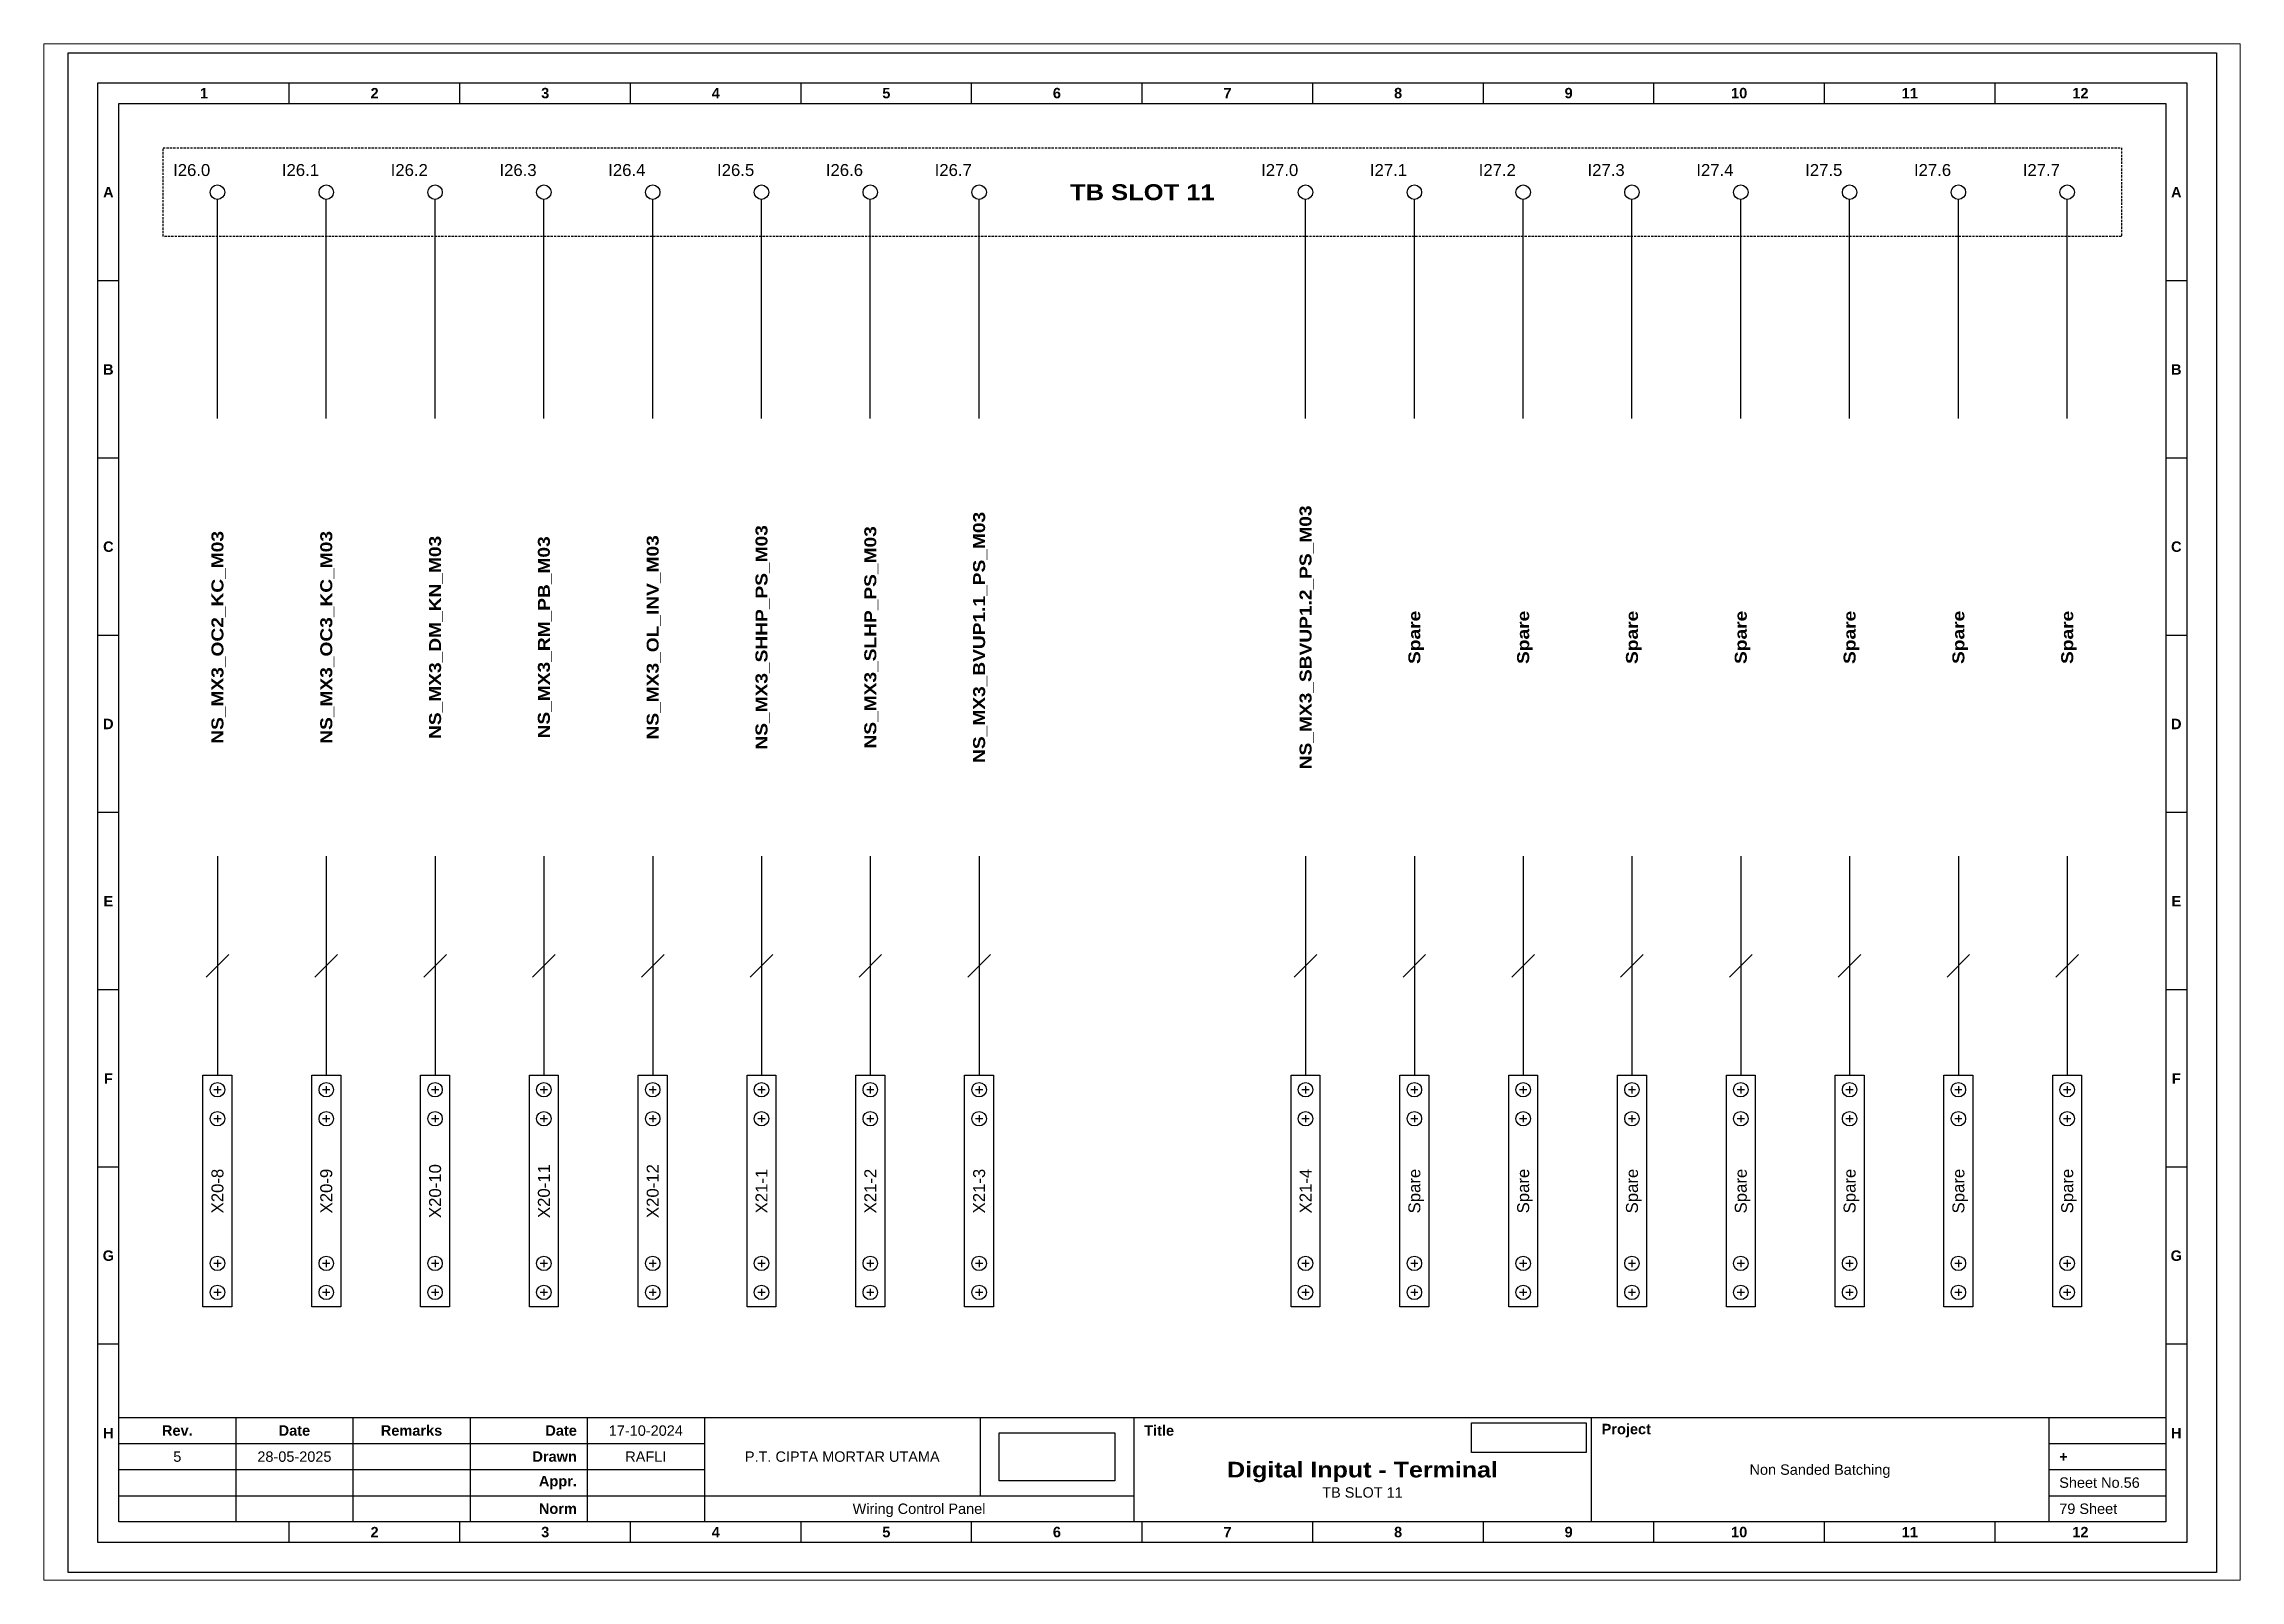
# Paper-space layout 'TB SLOT 11' of a CAD drawing. Header units: millimetres. Extents: x 0 to 821, y 0 to 574.
# The model-space entities are those that its viewports show. They can reach past a viewport. Long polylines and large blocks are cut down to what shows.
import ezdxf
from ezdxf.enums import TextEntityAlignment as Align

# ---------------------------------------------------------------- set-up
doc = ezdxf.new("R2010")
doc.units = ezdxf.units.MM
doc.linetypes.add('HIDDEN', pattern=[9.525, 6.35, -3.175])
doc.layers.add('MU Project Line', color=7, linetype='Continuous', true_color=0xfefefe)
doc.styles.add('Bold', font='ariblk.ttf', dxfattribs={"height": 25.4})
doc.styles.get("Standard").update_dxf_attribs({"font": 'arial.ttf'})
picture_1 = doc.add_image_def('image1.png', size_in_pixel=(2048, 847))
picture_2 = doc.add_image_def('image2.png', size_in_pixel=(2092, 542))

# ---------------------------------------------------------------- blocks, each defined once
blk = doc.blocks.new('KOP MU PROJECT')
at = {"color": 6, "ltscale": 50}
for p, q in [((27.74, 184.05), (27.74, 186.66)), ((49.13, 184.05), (49.13, 186.66)), ((70.51, 184.05), (70.51, 186.66)), ((91.89, 184.05), (91.89, 186.66)), ((113.27, 184.05), (113.27, 186.66)), ((134.66, 184.05), (134.66, 186.66)), ((156.04, 184.05), (156.04, 186.66)), ((177.42, 184.05), (177.42, 186.66)), ((198.8, 184.05), (198.8, 186.66)), ((220.19, 184.05), (220.19, 186.66)), ((241.57, 184.05), (241.57, 186.66)), ((6.36, 161.84), (3.75, 161.84)), ((265.59, 161.84), (262.98, 161.84)), ((6.36, 139.63), (3.75, 139.63)), ((265.59, 139.63), (262.98, 139.63)), ((6.36, 117.42), (3.75, 117.42)), ((265.59, 117.42), (262.98, 117.42)), ((6.36, 95.22), (3.75, 95.22)), ((265.59, 95.22), (262.98, 95.22)), ((6.36, 73.01), (3.75, 73.01)), ((265.59, 73.01), (262.98, 73.01)), ((6.36, 50.8), (3.75, 50.8)), ((265.59, 50.8), (262.98, 50.8)), ((6.36, 28.59), (3.75, 28.59)), ((265.59, 28.59), (262.98, 28.59)), ((27.74, 3.75), (27.74, 6.36)), ((49.13, 3.75), (49.13, 6.36)), ((70.51, 3.75), (70.51, 6.36)), ((91.89, 3.75), (91.89, 6.36)), ((113.27, 3.75), (113.27, 6.36)), ((134.66, 3.75), (134.66, 6.36)), ((156.04, 3.75), (156.04, 6.36)), ((177.42, 3.75), (177.42, 6.36)), ((198.8, 3.75), (198.8, 6.36)), ((220.19, 3.75), (220.19, 6.36)), ((241.57, 3.75), (241.57, 6.36))]:
    blk.add_line(p, q, dxfattribs=at)
at = {"ltscale": 50}
for p, q in [((6.36, 19.41), (262.98, 19.41)), ((21.04, 19.41), (21.04, 6.36)), ((35.72, 19.41), (35.72, 6.36)), ((50.41, 19.41), (50.41, 6.36)), ((65.09, 19.41), (65.09, 6.36)), ((79.77, 19.41), (79.77, 6.36)), ((114.35, 19.41), (114.35, 9.62)), ((133.6, 19.41), (133.6, 6.36)), ((190.95, 19.41), (190.95, 6.36)), ((248.3, 19.41), (248.3, 6.36)), ((6.36, 16.15), (79.77, 16.15)), ((248.3, 16.15), (262.98, 16.15)), ((6.36, 12.89), (79.77, 12.89)), ((248.3, 12.89), (262.98, 12.89)), ((6.36, 9.62), (133.6, 9.62)), ((248.3, 9.62), (262.98, 9.62))]:
    blk.add_line(p, q, dxfattribs=at)
at = {"color": 1, "ltscale": 50}
blk.add_lwpolyline([(269.34, 0), (0, 0), (0, 190.41), (269.34, 190.41)], close=True, dxfattribs=at)
at = {"color": 6, "ltscale": 50}
for points in [[(265.59, 3.75), (3.75, 3.75), (3.75, 186.66), (265.59, 186.66)], [(262.98, 6.36), (6.36, 6.36), (6.36, 184.05), (262.98, 184.05)]]:
    blk.add_lwpolyline(points, close=True, dxfattribs=at)
at = {"ltscale": 50, "char_height": 1.305, "attachment_point": 4}
for s, width, heights, insert in [('\\pxqc;{\\fArial|b1|i0|c0|p34;1}', 21.3825, [2.51], (6.36, 185.36)), ('\\pxqc;{\\fArial|b1|i0|c0|p34;2}', 21.3825, [2.51], (27.74, 185.36)), ('\\pxqc;{\\fArial|b1|i0|c0|p34;3}', 21.3825, [2.51], (49.13, 185.36)), ('\\pxqc;{\\fArial|b1|i0|c0|p34;4}', 21.3825, [2.51], (70.51, 185.36)), ('\\pxqc;{\\fArial|b1|i0|c0|p34;5}', 21.3825, [2.51], (91.89, 185.36)), ('\\pxqc;{\\fArial|b1|i0|c0|p34;6}', 21.3825, [2.51], (113.27, 185.36)), ('\\pxqc;{\\fArial|b1|i0|c0|p34;7}', 21.3825, [2.51], (134.66, 185.36)), ('\\pxqc;{\\fArial|b1|i0|c0|p34;8}', 21.3825, [2.51], (156.04, 185.36)), ('\\pxqc;{\\fArial|b1|i0|c0|p34;9}', 21.3825, [2.51], (177.42, 185.36)), ('\\pxqc;{\\fArial|b1|i0|c0|p34;10}', 21.3825, [2.51], (198.8, 185.36)), ('\\pxqc;{\\fArial|b1|i0|c0|p34;11}', 21.3825, [2.51], (220.19, 185.36)), ('\\pxqc;{\\fArial|b1|i0|c0|p34;12}', 21.3825, [2.51], (241.57, 185.36)), ('\\pxqc;{\\fArial|b1|i0|c0|p34;A}', 2.61, [2.51], (3.75, 172.95)), ('\\pxqc;{\\fArial|b1|i0|c0|p34;A}', 2.61, [2.51], (262.98, 172.95)), ('\\pxqc;{\\fArial|b1|i0|c0|p34;B}', 2.61, [2.51], (3.75, 150.74)), ('\\pxqc;{\\fArial|b1|i0|c0|p34;B}', 2.61, [2.51], (262.98, 150.74)), ('\\pxqc;{\\fArial|b1|i0|c0|p34;C}', 2.61, [2.51], (3.75, 128.53)), ('\\pxqc;{\\fArial|b1|i0|c0|p34;C}', 2.61, [2.51], (262.98, 128.53)), ('\\pxqc;{\\fArial|b1|i0|c0|p34;D}', 2.61, [2.51], (3.75, 106.32)), ('\\pxqc;{\\fArial|b1|i0|c0|p34;D}', 2.61, [2.51], (262.98, 106.32)), ('\\pxqc;{\\fArial|b1|i0|c0|p34;E}', 2.61, [2.51], (3.75, 84.11)), ('\\pxqc;{\\fArial|b1|i0|c0|p34;E}', 2.61, [2.51], (262.98, 84.11)), ('\\pxqc;{\\fArial|b1|i0|c0|p34;F}', 2.61, [2.51], (3.75, 61.9)), ('\\pxqc;{\\fArial|b1|i0|c0|p34;F}', 2.61, [2.51], (262.98, 61.9)), ('\\pxqc;{\\fArial|b1|i0|c0|p34;G}', 2.61, [2.51], (3.75, 39.69)), ('\\pxqc;{\\fArial|b1|i0|c0|p34;G}', 2.61, [2.51], (262.98, 39.69)), ('\\pxqc;{\\fArial|b1|i0|c0|p34;H}', 2.61, [2.51], (3.75, 17.47)), ('\\pxqc;{\\fArial|b1|i0|c0|p34;Rev.}', 14.6811, [2.88], (6.36, 17.78)), ('\\pxqc;{\\fArial|b1|i0|c0|p34;Date}', 14.6811, [2.88], (21.04, 17.78)), ('\\pxqc;{\\fArial|b1|i0|c0|p34;Remarks}', 14.6811, [2.88], (35.72, 17.78)), ('\\pxqr;{\\fArial|b1|i0|c0|p34;Date}', 13.3761, [2.88], (50.41, 17.78)), ('\\pxql;{\\fArial|b1|i0|c0|p34;Title}', 50.2419, [2.88], (134.9, 17.78)), ('\\pxql;{\\fArial|b1|i0|c0|p34;Project}', 50.2419, [2.88], (192.25, 17.78)), ('\\pxqc;{\\fArial|b1|i0|c0|p34;H}', 2.61, [2.51], (262.98, 17.47)), ('\\pxqr;{\\fArial|b1|i0|c0|p34;Drawn}', 13.3761, [2.88], (50.41, 14.52)), ('\\pxql;{\\fArial|b1|i0|c0|p34;+}', 14.6811, [2.88], (249.61, 14.52)), ('\\pxqr;{\\fArial|b1|i0|c0|p34;Appr.}', 13.3761, [2.88], (50.41, 11.26)), ('\\pxqr;{\\fArial|b1|i0|c0|p34;Norm}', 13.3761, [2.88], (50.41, 7.99)), ('\\pxqc;{\\fArial|b1|i0|c0|p34;2}', 21.3825, [2.51], (27.74, 5.06)), ('\\pxqc;{\\fArial|b1|i0|c0|p34;3}', 21.3825, [2.51], (49.13, 5.06)), ('\\pxqc;{\\fArial|b1|i0|c0|p34;4}', 21.3825, [2.51], (70.51, 5.06)), ('\\pxqc;{\\fArial|b1|i0|c0|p34;5}', 21.3825, [2.51], (91.89, 5.06)), ('\\pxqc;{\\fArial|b1|i0|c0|p34;6}', 21.3825, [2.51], (113.27, 5.06)), ('\\pxqc;{\\fArial|b1|i0|c0|p34;7}', 21.3825, [2.51], (134.66, 5.06)), ('\\pxqc;{\\fArial|b1|i0|c0|p34;8}', 21.3825, [2.51], (156.04, 5.06)), ('\\pxqc;{\\fArial|b1|i0|c0|p34;9}', 21.3825, [2.51], (177.42, 5.06)), ('\\pxqc;{\\fArial|b1|i0|c0|p34;10}', 21.3825, [2.51], (198.8, 5.06)), ('\\pxqc;{\\fArial|b1|i0|c0|p34;11}', 21.3825, [2.51], (220.19, 5.06)), ('\\pxqc;{\\fArial|b1|i0|c0|p34;12}', 21.3825, [2.51], (241.57, 5.06))]:
    blk.add_mtext_dynamic_manual_height_columns(s, width=width, gutter_width=0.0326, heights=heights, dxfattribs=dict(at, insert=insert))
at = {"ltscale": 50}
for tag, p in [('DATECREATED', (72.43, 17.78)), ('REV', (13.7, 14.52)), ('REVDATE', (28.38, 14.52)), ('REMARKS', (43.06, 14.52)), ('DRAWN', (72.43, 14.52)), ('COMPANY', (97.06, 14.52)), ('APPR', (72.43, 11.26)), ('PROJECT', (219.62, 12.89)), ('NORM', (72.43, 7.99)), ('DRAWINGCATEGORY', (106.68, 7.99)), ('DESCRIPTION', (162.27, 10.03))]:
    blk.add_attdef(tag, text='', height=1.3, dxfattribs=at).set_placement(p, align=Align.MIDDLE_CENTER)
at = {"ltscale": 50, "style": 'Bold'}
blk.add_attdef('TITLE', text='', height=1.96, dxfattribs=at).set_placement((162.27, 12.89), align=Align.MIDDLE_CENTER)
at = {"ltscale": 50}
for tag, p in [('SHEETNUMBER', (249.61, 11.26)), ('TOTALSHEET', (249.61, 7.99))]:
    blk.add_attdef(tag, text='', height=1.3, dxfattribs=at).set_placement(p, align=Align.MIDDLE_LEFT)
image = blk.add_image(picture_1, insert=(116.72, 11.48), size_in_units=(14.5, 6), dxfattribs=at)
image.dxf.flags = 15
image = blk.add_image(picture_2, insert=(175.94, 15.04), size_in_units=(14.36, 3.72), dxfattribs=at)
image.dxf.flags = 15

msp = doc.modelspace()

# ---------------------------------------------------------------- linework, layer by layer
at = {"color": 146, "true_color": 0x105689}
for p, q in [((2706.12, 2059.13), (2706.12, 2086.57)), ((2719.76, 2059.13), (2719.76, 2086.57)), ((2733.4, 2059.13), (2733.4, 2086.57)), ((2747.04, 2059.13), (2747.04, 2086.57)), ((2760.68, 2059.13), (2760.68, 2086.57)), ((2774.32, 2059.13), (2774.32, 2086.57)), ((2787.96, 2059.13), (2787.96, 2086.57)), ((2801.6, 2059.13), (2801.6, 2086.57)), ((2842.52, 2059.13), (2842.52, 2086.57)), ((2856.16, 2059.13), (2856.16, 2086.57)), ((2869.8, 2059.13), (2869.8, 2086.57)), ((2883.44, 2059.13), (2883.44, 2086.57)), ((2897.08, 2059.13), (2897.08, 2086.57)), ((2910.72, 2059.13), (2910.72, 2086.57)), ((2924.36, 2059.13), (2924.36, 2086.57)), ((2938, 2059.13), (2938, 2086.57)), ((2706.12, 2004.26), (2706.12, 1976.82)), ((2719.76, 2004.26), (2719.76, 1976.82)), ((2733.4, 2004.26), (2733.4, 1976.82)), ((2747.04, 2004.26), (2747.04, 1976.82)), ((2760.68, 2004.26), (2760.68, 1976.82)), ((2774.32, 2004.26), (2774.32, 1976.82)), ((2787.96, 2004.26), (2787.96, 1976.82)), ((2801.6, 2004.26), (2801.6, 1976.82)), ((2842.52, 2004.26), (2842.52, 1976.82)), ((2856.16, 2004.26), (2856.16, 1976.82)), ((2869.8, 2004.26), (2869.8, 1976.82)), ((2883.44, 2004.26), (2883.44, 1976.82)), ((2897.08, 2004.26), (2897.08, 1976.82)), ((2910.72, 2004.26), (2910.72, 1976.82)), ((2924.36, 2004.26), (2924.36, 1976.82)), ((2938, 2004.26), (2938, 1976.82)), ((2704.71, 1989.12), (2707.54, 1991.95)), ((2718.35, 1989.12), (2721.18, 1991.95)), ((2731.99, 1989.12), (2734.82, 1991.95)), ((2745.63, 1989.12), (2748.46, 1991.95)), ((2759.27, 1989.12), (2762.1, 1991.95)), ((2772.91, 1989.12), (2775.74, 1991.95)), ((2786.55, 1989.12), (2789.37, 1991.95)), ((2800.19, 1989.12), (2803.01, 1991.95)), ((2841.11, 1989.12), (2843.93, 1991.95)), ((2854.75, 1989.12), (2857.57, 1991.95)), ((2868.38, 1989.12), (2871.21, 1991.95)), ((2882.02, 1989.12), (2884.85, 1991.95)), ((2895.66, 1989.12), (2898.49, 1991.95)), ((2909.3, 1989.12), (2912.13, 1991.95)), ((2922.94, 1989.12), (2925.77, 1991.95)), ((2936.58, 1989.12), (2939.41, 1991.95))]:
    msp.add_line(p, q, dxfattribs=at)
at = {"color": 6}
for p, q in [((2706.58, 1975.01), (2705.67, 1975.01)), ((2706.12, 1975.46), (2706.12, 1974.55)), ((2720.22, 1975.01), (2719.31, 1975.01)), ((2719.76, 1975.46), (2719.76, 1974.55)), ((2733.86, 1975.01), (2732.95, 1975.01)), ((2733.4, 1975.46), (2733.4, 1974.55)), ((2747.49, 1975.01), (2746.59, 1975.01)), ((2747.04, 1975.46), (2747.04, 1974.55)), ((2761.13, 1975.01), (2760.23, 1975.01)), ((2760.68, 1975.46), (2760.68, 1974.55)), ((2774.77, 1975.01), (2773.87, 1975.01)), ((2774.32, 1975.46), (2774.32, 1974.55)), ((2788.41, 1975.01), (2787.51, 1975.01)), ((2787.96, 1975.46), (2787.96, 1974.55)), ((2802.05, 1975.01), (2801.15, 1975.01)), ((2801.6, 1975.46), (2801.6, 1974.55)), ((2842.97, 1975.01), (2842.07, 1975.01)), ((2842.52, 1975.46), (2842.52, 1974.55)), ((2856.61, 1975.01), (2855.71, 1975.01)), ((2856.16, 1975.46), (2856.16, 1974.55)), ((2870.25, 1975.01), (2869.35, 1975.01)), ((2869.8, 1975.46), (2869.8, 1974.55)), ((2883.89, 1975.01), (2882.99, 1975.01)), ((2883.44, 1975.46), (2883.44, 1974.55)), ((2897.53, 1975.01), (2896.63, 1975.01)), ((2897.08, 1975.46), (2897.08, 1974.55)), ((2911.17, 1975.01), (2910.27, 1975.01)), ((2910.72, 1975.46), (2910.72, 1974.55)), ((2924.81, 1975.01), (2923.9, 1975.01)), ((2924.36, 1975.46), (2924.36, 1974.55)), ((2938.45, 1975.01), (2937.54, 1975.01)), ((2938, 1975.46), (2938, 1974.55)), ((2706.58, 1971.38), (2705.67, 1971.38)), ((2706.12, 1971.83), (2706.12, 1970.93)), ((2720.22, 1971.38), (2719.31, 1971.38)), ((2719.76, 1971.83), (2719.76, 1970.93)), ((2733.86, 1971.38), (2732.95, 1971.38)), ((2733.4, 1971.83), (2733.4, 1970.93)), ((2747.49, 1971.38), (2746.59, 1971.38)), ((2747.04, 1971.83), (2747.04, 1970.93)), ((2761.13, 1971.38), (2760.23, 1971.38)), ((2760.68, 1971.83), (2760.68, 1970.93)), ((2774.77, 1971.38), (2773.87, 1971.38)), ((2774.32, 1971.83), (2774.32, 1970.93)), ((2788.41, 1971.38), (2787.51, 1971.38)), ((2787.96, 1971.83), (2787.96, 1970.93)), ((2802.05, 1971.38), (2801.15, 1971.38)), ((2801.6, 1971.83), (2801.6, 1970.93)), ((2842.97, 1971.38), (2842.07, 1971.38)), ((2842.52, 1971.83), (2842.52, 1970.93)), ((2856.61, 1971.38), (2855.71, 1971.38)), ((2856.16, 1971.83), (2856.16, 1970.93)), ((2870.25, 1971.38), (2869.35, 1971.38)), ((2869.8, 1971.83), (2869.8, 1970.93)), ((2883.89, 1971.38), (2882.99, 1971.38)), ((2883.44, 1971.83), (2883.44, 1970.93)), ((2897.53, 1971.38), (2896.63, 1971.38)), ((2897.08, 1971.83), (2897.08, 1970.93)), ((2911.17, 1971.38), (2910.27, 1971.38)), ((2910.72, 1971.83), (2910.72, 1970.93)), ((2924.81, 1971.38), (2923.9, 1971.38)), ((2924.36, 1971.83), (2924.36, 1970.93)), ((2938.45, 1971.38), (2937.54, 1971.38)), ((2938, 1971.83), (2938, 1970.93)), ((2706.58, 1953.25), (2705.67, 1953.25)), ((2706.12, 1953.7), (2706.12, 1952.79)), ((2720.22, 1953.25), (2719.31, 1953.25)), ((2719.76, 1953.7), (2719.76, 1952.79)), ((2733.86, 1953.25), (2732.95, 1953.25)), ((2733.4, 1953.7), (2733.4, 1952.79)), ((2747.49, 1953.25), (2746.59, 1953.25)), ((2747.04, 1953.7), (2747.04, 1952.79)), ((2761.13, 1953.25), (2760.23, 1953.25)), ((2760.68, 1953.7), (2760.68, 1952.79)), ((2774.77, 1953.25), (2773.87, 1953.25)), ((2774.32, 1953.7), (2774.32, 1952.79)), ((2788.41, 1953.25), (2787.51, 1953.25)), ((2787.96, 1953.7), (2787.96, 1952.79)), ((2802.05, 1953.25), (2801.15, 1953.25)), ((2801.6, 1953.7), (2801.6, 1952.79)), ((2842.97, 1953.25), (2842.07, 1953.25)), ((2842.52, 1953.7), (2842.52, 1952.79)), ((2856.61, 1953.25), (2855.71, 1953.25)), ((2856.16, 1953.7), (2856.16, 1952.79)), ((2870.25, 1953.25), (2869.35, 1953.25)), ((2869.8, 1953.7), (2869.8, 1952.79)), ((2883.89, 1953.25), (2882.99, 1953.25)), ((2883.44, 1953.7), (2883.44, 1952.79)), ((2897.53, 1953.25), (2896.63, 1953.25)), ((2897.08, 1953.7), (2897.08, 1952.79)), ((2911.17, 1953.25), (2910.27, 1953.25)), ((2910.72, 1953.7), (2910.72, 1952.79)), ((2924.81, 1953.25), (2923.9, 1953.25)), ((2924.36, 1953.7), (2924.36, 1952.79)), ((2938.45, 1953.25), (2937.54, 1953.25)), ((2938, 1953.7), (2938, 1952.79)), ((2706.58, 1949.62), (2705.67, 1949.62)), ((2706.12, 1950.07), (2706.12, 1949.17)), ((2720.22, 1949.62), (2719.31, 1949.62)), ((2719.76, 1950.07), (2719.76, 1949.17)), ((2733.86, 1949.62), (2732.95, 1949.62)), ((2733.4, 1950.07), (2733.4, 1949.17)), ((2747.49, 1949.62), (2746.59, 1949.62)), ((2747.04, 1950.07), (2747.04, 1949.17)), ((2761.13, 1949.62), (2760.23, 1949.62)), ((2760.68, 1950.07), (2760.68, 1949.17)), ((2774.77, 1949.62), (2773.87, 1949.62)), ((2774.32, 1950.07), (2774.32, 1949.17)), ((2788.41, 1949.62), (2787.51, 1949.62)), ((2787.96, 1950.07), (2787.96, 1949.17)), ((2802.05, 1949.62), (2801.15, 1949.62)), ((2801.6, 1950.07), (2801.6, 1949.17)), ((2842.97, 1949.62), (2842.07, 1949.62)), ((2842.52, 1950.07), (2842.52, 1949.17)), ((2856.61, 1949.62), (2855.71, 1949.62)), ((2856.16, 1950.07), (2856.16, 1949.17)), ((2870.25, 1949.62), (2869.35, 1949.62)), ((2869.8, 1950.07), (2869.8, 1949.17)), ((2883.89, 1949.62), (2882.99, 1949.62)), ((2883.44, 1950.07), (2883.44, 1949.17)), ((2897.53, 1949.62), (2896.63, 1949.62)), ((2897.08, 1950.07), (2897.08, 1949.17)), ((2911.17, 1949.62), (2910.27, 1949.62)), ((2910.72, 1950.07), (2910.72, 1949.17)), ((2924.81, 1949.62), (2923.9, 1949.62)), ((2924.36, 1950.07), (2924.36, 1949.17)), ((2938.45, 1949.62), (2937.54, 1949.62)), ((2938, 1950.07), (2938, 1949.17))]:
    msp.add_line(p, q, dxfattribs=at)
at = {"linetype": 'HIDDEN', "ltscale": 0.4}
msp.add_lwpolyline([(2699.3, 2093.02), (2944.82, 2093.02), (2944.82, 2081.92), (2699.3, 2081.92)], close=True, dxfattribs=at)
at = {"color": 6}
for points in [[(2704.31, 1976.82), (2707.94, 1976.82), (2707.94, 1947.81), (2704.31, 1947.81)], [(2717.95, 1976.82), (2721.58, 1976.82), (2721.58, 1947.81), (2717.95, 1947.81)], [(2731.59, 1976.82), (2735.22, 1976.82), (2735.22, 1947.81), (2731.59, 1947.81)], [(2745.23, 1976.82), (2748.85, 1976.82), (2748.85, 1947.81), (2745.23, 1947.81)], [(2758.87, 1976.82), (2762.49, 1976.82), (2762.49, 1947.81), (2758.87, 1947.81)], [(2772.51, 1976.82), (2776.13, 1976.82), (2776.13, 1947.81), (2772.51, 1947.81)], [(2786.15, 1976.82), (2789.77, 1976.82), (2789.77, 1947.81), (2786.15, 1947.81)], [(2799.79, 1976.82), (2803.41, 1976.82), (2803.41, 1947.81), (2799.79, 1947.81)], [(2840.71, 1976.82), (2844.33, 1976.82), (2844.33, 1947.81), (2840.71, 1947.81)], [(2854.35, 1976.82), (2857.97, 1976.82), (2857.97, 1947.81), (2854.35, 1947.81)], [(2867.99, 1976.82), (2871.61, 1976.82), (2871.61, 1947.81), (2867.99, 1947.81)], [(2881.63, 1976.82), (2885.25, 1976.82), (2885.25, 1947.81), (2881.63, 1947.81)], [(2895.27, 1976.82), (2898.89, 1976.82), (2898.89, 1947.81), (2895.27, 1947.81)], [(2908.91, 1976.82), (2912.53, 1976.82), (2912.53, 1947.81), (2908.91, 1947.81)], [(2922.54, 1976.82), (2926.17, 1976.82), (2926.17, 1947.81), (2922.54, 1947.81)], [(2936.18, 1976.82), (2939.81, 1976.82), (2939.81, 1947.81), (2936.18, 1947.81)]]:
    msp.add_lwpolyline(points, close=True, dxfattribs=at)
at = {"color": 146, "ltscale": 500, "true_color": 0x105689}
for centre in [(2706.12, 2087.47), (2719.76, 2087.47), (2733.4, 2087.47), (2747.04, 2087.47), (2760.68, 2087.47), (2774.32, 2087.47), (2787.96, 2087.47), (2801.6, 2087.47), (2842.52, 2087.47), (2856.16, 2087.47), (2869.8, 2087.47), (2883.44, 2087.47), (2897.08, 2087.47), (2910.72, 2087.47), (2924.36, 2087.47), (2938, 2087.47)]:
    msp.add_circle(centre, 0.907, dxfattribs=at)
at = {"color": 6, "ltscale": 500}
for centre in [(2706.12, 1975.01), (2719.76, 1975.01), (2733.4, 1975.01), (2747.04, 1975.01), (2760.68, 1975.01), (2774.32, 1975.01), (2787.96, 1975.01), (2801.6, 1975.01), (2842.52, 1975.01), (2856.16, 1975.01), (2869.8, 1975.01), (2883.44, 1975.01), (2897.08, 1975.01), (2910.72, 1975.01), (2924.36, 1975.01), (2938, 1975.01), (2706.12, 1971.38), (2719.76, 1971.38), (2733.4, 1971.38), (2747.04, 1971.38), (2760.68, 1971.38), (2774.32, 1971.38), (2787.96, 1971.38), (2801.6, 1971.38), (2842.52, 1971.38), (2856.16, 1971.38), (2869.8, 1971.38), (2883.44, 1971.38), (2897.08, 1971.38), (2910.72, 1971.38), (2924.36, 1971.38), (2938, 1971.38), (2706.12, 1953.25), (2719.76, 1953.25), (2733.4, 1953.25), (2747.04, 1953.25), (2760.68, 1953.25), (2774.32, 1953.25), (2787.96, 1953.25), (2801.6, 1953.25), (2842.52, 1953.25), (2856.16, 1953.25), (2869.8, 1953.25), (2883.44, 1953.25), (2897.08, 1953.25), (2910.72, 1953.25), (2924.36, 1953.25), (2938, 1953.25), (2706.12, 1949.62), (2719.76, 1949.62), (2733.4, 1949.62), (2747.04, 1949.62), (2760.68, 1949.62), (2774.32, 1949.62), (2787.96, 1949.62), (2801.6, 1949.62), (2842.52, 1949.62), (2856.16, 1949.62), (2869.8, 1949.62), (2883.44, 1949.62), (2897.08, 1949.62), (2910.72, 1949.62), (2924.36, 1949.62), (2938, 1949.62)]:
    msp.add_circle(centre, 0.907, dxfattribs=at)

# ---------------------------------------------------------------- block references
msp.add_blockref('KOP MU PROJECT', (2687.39, 1914.52)).add_auto_attribs({'DESCRIPTION': 'TB SLOT 11', 'TITLE': 'Digital Input - Terminal', 'PROJECT': 'Non Sanded Batching', 'COMPANY': 'P.T. CIPTA MORTAR UTAMA', 'DRAWINGCATEGORY': 'Wiring Control Panel', 'DRAWN': 'RAFLI', 'DATECREATED': '17-10-2024', 'REVDATE': '28-05-2025', 'REV': '5', 'SHEETNUMBER': 'Sheet No.56', 'TOTALSHEET': '79 Sheet'})

# ---------------------------------------------------------------- texts
at = {"ltscale": 500}
for s, p in [('I26.0', (2705.22, 2090.25)), ('I26.1', (2718.86, 2090.25)), ('I26.2', (2732.5, 2090.25)), ('I26.3', (2746.13, 2090.25)), ('I26.4', (2759.77, 2090.25)), ('I26.5', (2773.41, 2090.25)), ('I26.6', (2787.05, 2090.25)), ('I26.7', (2800.69, 2090.25)), ('I27.0', (2841.61, 2090.25)), ('I27.1', (2855.25, 2090.25)), ('I27.2', (2868.89, 2090.25)), ('I27.3', (2882.53, 2090.25)), ('I27.4', (2896.17, 2090.25)), ('I27.5', (2909.81, 2090.25)), ('I27.6', (2923.45, 2090.25)), ('I27.7', (2937.09, 2090.25))]:
    msp.add_text(s, height=1.5, dxfattribs=at).set_placement(p, align=Align.MIDDLE_RIGHT)
at = {"ltscale": 500, "style": 'Bold'}
msp.add_text('TB SLOT 11', height=2, dxfattribs=at).set_placement((2822.06, 2087.47), align=Align.MIDDLE_CENTER)
for s, p in [('NS_MX3_SHHP_PS_M03', (2774.32, 2031.69)), ('NS_MX3_SLHP_PS_M03', (2787.96, 2031.69)), ('NS_MX3_BVUP1.1_PS_M03', (2801.6, 2031.69)), ('NS_MX3_SBVUP1.2_PS_M03', (2842.52, 2031.69)), ('NS_MX3_OC2_KC_M03', (2706.12, 2031.69)), ('NS_MX3_OC3_KC_M03', (2719.76, 2031.69)), ('NS_MX3_DM_KN_M03', (2733.4, 2031.69)), ('NS_MX3_RM_PB_M03', (2747.04, 2031.69)), ('NS_MX3_OL_INV_M03', (2760.68, 2031.69)), ('Spare', (2856.16, 2031.69)), ('Spare', (2869.8, 2031.69)), ('Spare', (2883.44, 2031.69)), ('Spare', (2897.08, 2031.69)), ('Spare', (2910.72, 2031.69)), ('Spare', (2924.36, 2031.69)), ('Spare', (2938, 2031.69))]:
    msp.add_text(s, height=1.5, rotation=90, dxfattribs=at).set_placement(p, align=Align.MIDDLE_CENTER)
at = {"ltscale": 500}
for s, p in [('X20-8', (2706.12, 1962.31)), ('X20-9', (2719.76, 1962.31)), ('X20-10', (2733.4, 1962.31)), ('X20-11', (2747.04, 1962.31)), ('X20-12', (2760.68, 1962.31)), ('X21-1', (2774.32, 1962.31)), ('X21-2', (2787.96, 1962.31)), ('X21-3', (2801.6, 1962.31)), ('X21-4', (2842.52, 1962.31)), ('Spare', (2856.16, 1962.31)), ('Spare', (2869.8, 1962.31)), ('Spare', (2883.44, 1962.31)), ('Spare', (2897.08, 1962.31)), ('Spare', (2910.72, 1962.31)), ('Spare', (2924.36, 1962.31)), ('Spare', (2938, 1962.31))]:
    msp.add_text(s, height=1.5, rotation=90, dxfattribs=at).set_placement(p, align=Align.MIDDLE_CENTER)

psp = doc.layouts.new('TB SLOT 11')

# ---------------------------------------------------------------- viewports
at = {"layer": 'MU Project Line'}
psp.add_viewport(center=(410.5, 287), size=(820.98, 573.9885), view_center_point=(2822.02, 2009.81), view_height=192.4767, dxfattribs=at)

doc.saveas('drawing.dxf')
